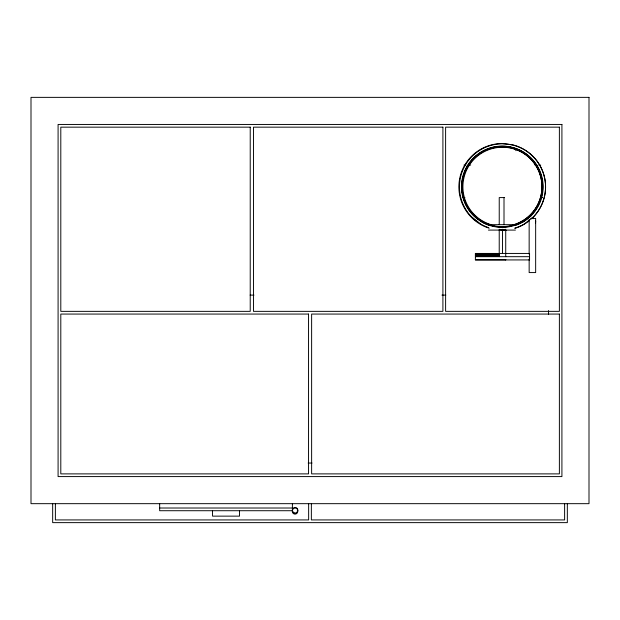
<?xml version="1.0" encoding="UTF-8"?>
<svg xmlns="http://www.w3.org/2000/svg" width="620" height="620" viewBox="0 0 620 620"><rect width="100%" height="100%" fill="white"/><g stroke="black" fill="none" stroke-linecap="round" stroke-linejoin="round"><path stroke-width="0.93" d="M522.807 222.069L531.224 215.605M532.952 217.333L524.032 224.177A43.067 43.067 0 0 1 514.538 228.23M502.495 229.95L504.099 229.733M463.962 165.083L465.884 165.083M468.767 165.083L470.689 165.083M534.982 165.083L536.897 165.083M538.811 165.083L540.718 165.083M463 197.586L464.923 197.586M504.626 197.586L499.232 197.586L499.232 224.672M540.718 197.586L542.632 197.586M530.782 218.403L535.657 218.403L535.657 272.575L529.154 272.575L529.154 259.036M488.436 224.672L515.421 224.672M488.436 230.09L515.421 230.09M475.385 253.541L499.224 253.541M475.385 253.867L499.224 253.867M475.385 254.386L499.224 254.386M475.385 255.06L499.224 255.06M475.385 255.843L499.224 255.843M475.385 256.68L529.558 256.68M475.385 259.493L505.726 259.493L505.726 259.935M475.385 259.819L505.726 259.819M250.116 295.104L253.983 295.104M441.936 295.104L445.803 295.104M308.156 463.047L312.023 463.047M159.666 508.012L292.392 508.012M292.501 510.717L159.666 510.717L159.666 503.673M500.728 229.718L505.967 230.408M531.425 218.434A2.712 2.712 0 0 1 532.828 218.434L533.65 218.651M472.037 217.333L480.957 224.177A43.067 43.067 0 0 0 488.661 227.664M567.331 503.673L567.331 522.637L52.669 522.637L52.669 503.673M564.619 503.673L564.619 519.924L311.356 519.924L311.356 503.673M548.545 310.581L548.545 314.449M529.154 219.371L529.154 254.2M515.863 148.746L515.863 150.668M505.726 229.245L505.726 256.68M504.006 197.586L504.006 224.672M502.471 229.245L502.471 253.433M499.224 229.245L499.224 256.68M308.644 503.673L308.644 519.924L55.381 519.924L55.381 503.673M292.392 503.673L292.392 510.717A2.712 2.712 0 0 0 295.36 514.104A2.712 2.712 0 0 0 297.352 510.066M239.522 510.717L239.522 516.135L212.536 516.135L212.536 510.717M292.485 509.477A2.712 2.712 0 0 1 297.019 508.261A2.712 2.712 0 0 1 295.802 512.794M294.399 512.794A2.712 2.712 0 0 1 292.485 510.88M531.511 218.821A43.338 43.338 0 0 0 513.438 145.018L502.223 143.538A43.338 43.338 0 0 0 489.203 228.214M529.356 220.674A43.338 43.338 0 0 1 515.243 228.214M476.276 221.046A43.067 43.067 0 0 1 469.906 158.72A43.067 43.067 0 0 1 532.495 155.976A43.067 43.067 0 0 1 531.604 218.628M504.362 229.904A43.067 43.067 0 0 1 500.627 229.904M514.856 225.587A40.633 40.633 0 0 0 538.757 168.555A40.633 40.633 0 0 0 478.671 153.969A40.633 40.633 0 0 0 473.765 215.605L482.182 222.069A40.633 40.633 0 0 0 489.219 225.277M478.144 219.41A40.633 40.633 0 0 1 476.617 218.201M491.319 224.742A39.548 39.548 0 0 1 464.419 175.964A39.548 39.548 0 0 1 512.988 148.676A39.548 39.548 0 0 1 540.648 197.028A39.548 39.548 0 0 1 513.585 224.742M535.409 220.41A3.247 3.247 0 0 1 535.409 222.898M531.983 218.434A3.247 3.247 0 0 1 532.828 218.434M589 97.363L31 97.363L31 503.673L589 503.673L589 97.363M561.914 124.45L58.086 124.45L58.086 476.586L561.914 476.586L561.914 124.45M250.224 127.162L60.799 127.162L60.799 311.356L250.224 311.356L250.224 127.162M442.905 127.162L253.472 127.162L253.472 311.356L442.905 311.356L442.905 127.162M559.38 127.162L445.61 127.162L445.61 311.356L559.38 311.356L559.38 127.162M529.558 253.433L475.385 253.433L475.385 259.935L529.558 259.935L529.558 253.433M308.551 314.061L60.799 314.061L60.799 473.882L308.551 473.882L308.551 314.061M559.38 314.061L311.628 314.061L311.628 473.882L559.38 473.882L559.38 314.061M479.299 219.922A40.254 40.254 0 0 0 542.213 189.891A40.254 40.254 0 0 0 484.747 150.412A40.254 40.254 0 0 0 479.299 219.922M477.524 219.108A40.633 40.633 0 0 0 542.399 191.828A40.633 40.633 0 0 0 486.336 149.288A40.633 40.633 0 0 0 477.524 219.108M479.508 219.604A39.874 39.874 0 0 0 541.833 189.859A39.874 39.874 0 0 0 484.91 150.761A39.874 39.874 0 0 0 479.508 219.604M293.748 513.066A2.712 2.712 0 0 0 297.809 510.717A2.712 2.712 0 0 0 293.748 508.369A2.712 2.712 0 0 0 293.748 513.066"/></g></svg>
